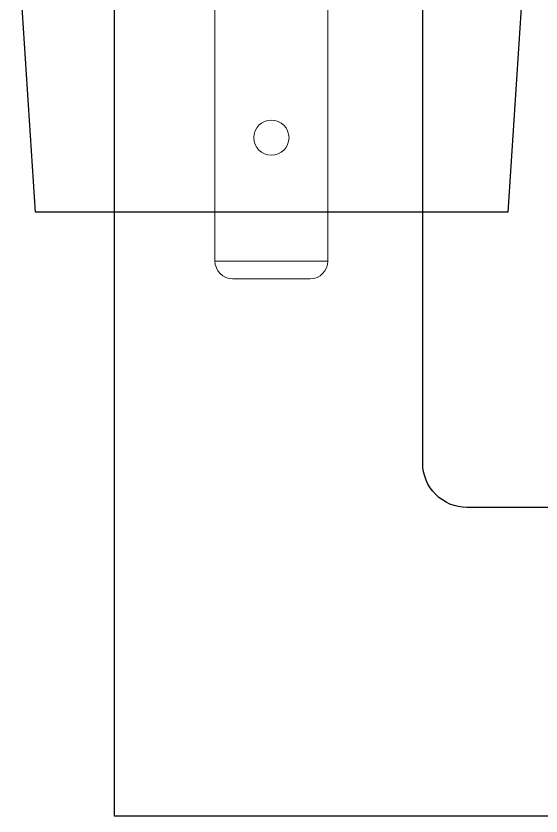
# Model space of a CAD drawing. Extents: x -82 to 113, y -82 to 93.
# Drawn here: x -2.522 to -1.033, y 66.852 to 69.12 of the extents above; entities that cross this region are included whole.
import ezdxf

# ---------------------------------------------------------------- set-up
doc = ezdxf.new("R2010")
doc.units = 0
doc.header["$MEASUREMENT"] = 0
doc.layers.get('0').update_dxf_attribs({"linetype": 'CONTINUOUS'})
doc.layers.add('DIM', color=7, linetype='CONTINUOUS')

# ---------------------------------------------------------------- blocks, each defined once
blk = doc.blocks.new('LEVER')
at = {"linetype": 'Continuous'}
blk.add_lwpolyline([(0.35, 0.25), (0.4375, 0.25), (0.4375, 2.5375), (-5, 2.5375), (-5, 1.6625), (-0.5625, 1.6625, -0.414214), (-0.4375, 1.5375), (-0.4375, 0.25), (-0.35, 0.25), (-0.35, -0.2), (0.35, -0.2)], format="xyb", close=True, dxfattribs=at)
blk = doc.blocks.new('THURMTURN2')
for p, q in [((-0.725, 0), (0.725, 0)), ((-0.725, 0), (-0.67, -0.85)), ((0.67, -0.85), (0.725, 0)), ((-0.67, -0.85), (0.67, -0.85))]:
    blk.add_line(p, q)
blk = doc.blocks.new('23203')
at = {"color": 7, "linetype": 'Continuous', "lineweight": 15}
for p, q in [((12.6411, 64.4137), (12.6411, 67.7637)), ((12.9611, 64.4137), (12.9611, 67.7637)), ((12.6411, 64.4137), (12.9611, 64.4137)), ((12.9111, 64.3637), (12.6911, 64.3637))]:
    blk.add_line(p, q, dxfattribs=at)
blk.add_circle((12.8011, 64.7637), 0.05, dxfattribs=at)
for centre, start, end in [((12.6911, 64.4137), 180, 270), ((12.9111, 64.4137), 270, 0)]:
    blk.add_arc(centre, 0.05, start, end, dxfattribs=at)

msp = doc.modelspace()

# ---------------------------------------------------------------- block references
at = {"rotation": 179.9999338263835}
msp.add_blockref('LEVER', (-1.8054, 69.3892), dxfattribs=at)
at = {"xscale": -1, "rotation": 359.9999338263835}
msp.add_blockref('THURMTURN2', (-1.7966, 69.4135), dxfattribs=at)
at = {"layer": 'DIM', "xscale": -1, "rotation": 359.9999338263835}
msp.add_blockref('23203', (11.0038, 4.0113), dxfattribs=at)

doc.saveas('drawing.dxf')
